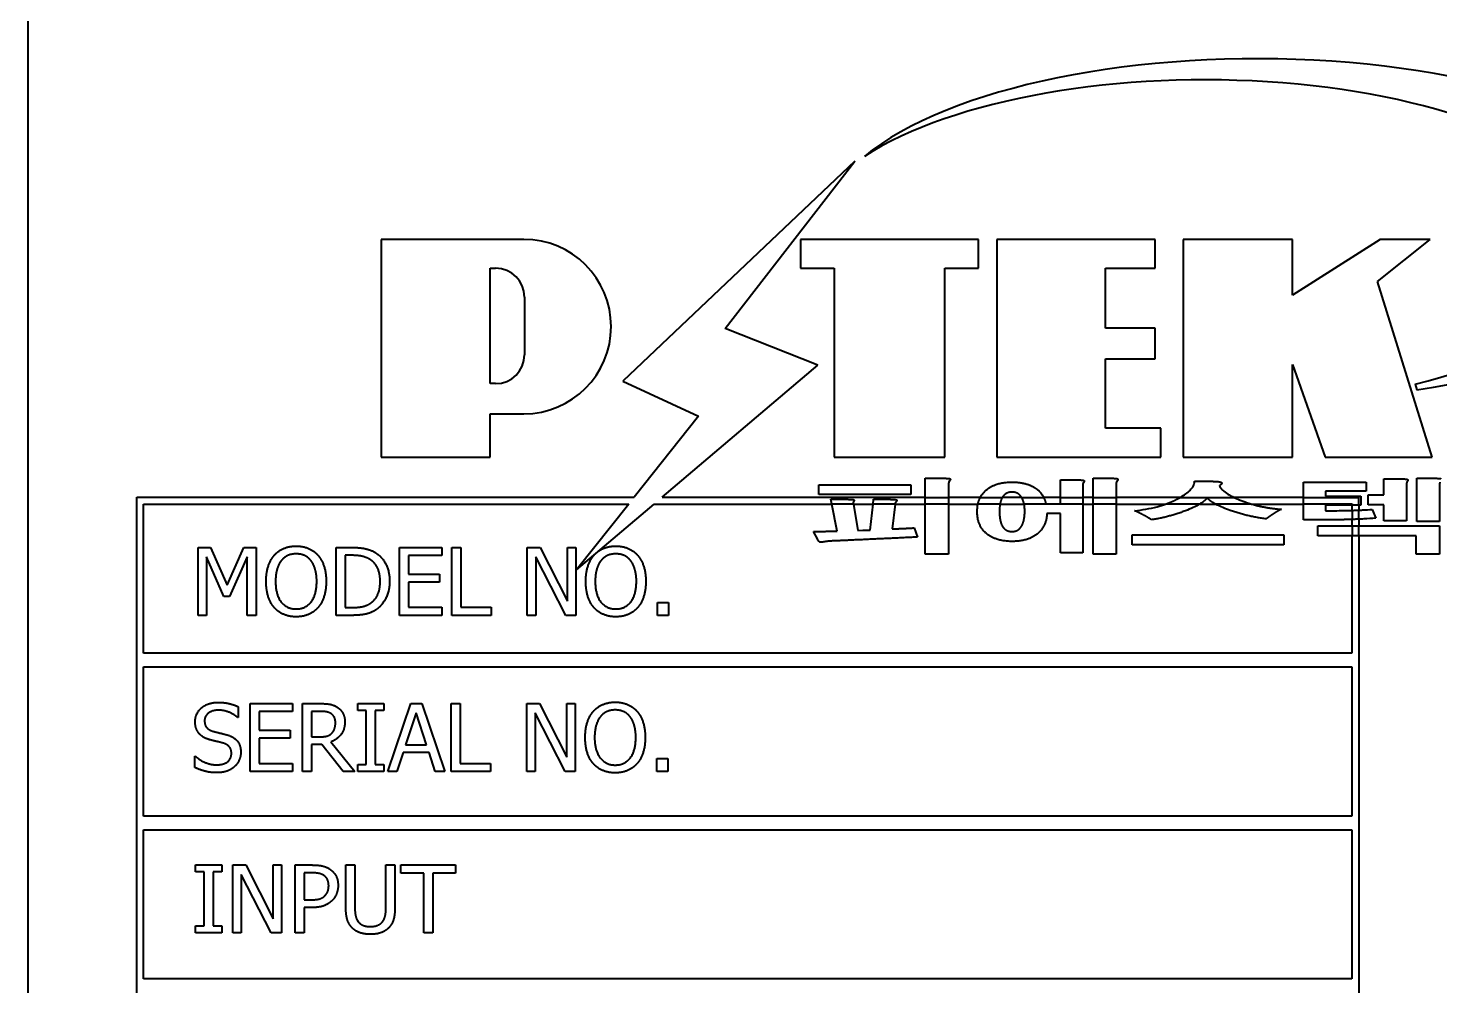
# Model space of a CAD drawing. Header units: millimetres. Extents: x 0 to 297, y 0 to 210.
# Drawn here: x 52.8 to 104.8, y 104 to 139.3 of the extents above; entities that cross this region are included whole.
import ezdxf

# ---------------------------------------------------------------- set-up
doc = ezdxf.new("R2010")
doc.units = ezdxf.units.MM
doc.header["$LTSCALE"] = 0.5
doc.linetypes.add('DASHED', pattern=[0.2067, 0.1654, -0.0413])
doc.layers.add('가려진 것(ISO)', color=2, linetype='DASHED', lineweight=18)
doc.layers.add('가시적인 것(ISO)', color=3, linetype='Continuous', lineweight=40)

msp = doc.modelspace()

# ---------------------------------------------------------------- linework, layer by layer
at = {"layer": '가려진 것(ISO)', "ltscale": 0.782842}
msp.add_open_spline([(73.6755, 119.8793), (73.7472, 119.9546), (73.8318, 120.012)], degree=2, dxfattribs=at)
at = {"layer": '가시적인 것(ISO)'}
for p, q in [((52.8147, 52.9042), (52.8147, 151.072)), ((83.2512, 134.3684), (74.7142, 126.267)), ((78.4818, 128.2096), (83.2512, 134.3684)), ((65.8147, 131.4881), (65.8147, 123.4659)), ((71.067, 131.4881), (65.8147, 131.4881)), ((81.2537, 131.4881), (81.2537, 130.4249)), ((87.8067, 131.4881), (81.2537, 131.4881)), ((87.8067, 130.4249), (87.8067, 131.4881)), ((88.4833, 131.4881), (88.4833, 123.4659)), ((94.3115, 131.4881), (88.4833, 131.4881)), ((94.3115, 130.4249), (94.3115, 131.4881)), ((95.3422, 131.4881), (95.3422, 123.4659)), ((99.3764, 131.4881), (95.3422, 131.4881)), ((99.3764, 129.4299), (99.3764, 131.4881)), ((102.6012, 131.4881), (99.3764, 129.4299)), ((102.5102, 129.9338), (104.4466, 131.4881)), ((104.4466, 131.4881), (102.6012, 131.4881)), ((69.8258, 126.1722), (69.8258, 130.4249)), ((69.8258, 130.4249), (70.0287, 130.4249)), ((81.2537, 130.4249), (82.4908, 130.4249)), ((82.4908, 130.4249), (82.4908, 123.4659)), ((86.5696, 130.4249), (87.8067, 130.4249)), ((86.5696, 123.4659), (86.5696, 130.4249)), ((92.4935, 130.4249), (94.3115, 130.4249)), ((92.4935, 128.219), (92.4935, 130.4249)), ((104.5243, 123.4659), (102.5102, 129.9338)), ((71.0919, 129.3618), (71.0919, 127.2354)), ((81.893, 126.8545), (78.4818, 128.2096)), ((94.3115, 128.219), (92.4935, 128.219)), ((94.3115, 127.0899), (94.3115, 128.219)), ((76.1599, 121.9881), (81.893, 126.8545)), ((92.4935, 127.0899), (94.3115, 127.0899)), ((92.4935, 124.5291), (92.4935, 127.0899)), ((99.3764, 126.8749), (100.5824, 123.4659)), ((99.3764, 123.4659), (99.3764, 126.8749)), ((70.0287, 126.1722), (69.8258, 126.1722)), ((74.7142, 126.267), (77.4952, 124.9779)), ((103.8877, 126.1558), (103.9544, 125.942)), ((69.8258, 123.4659), (69.8258, 125.0607)), ((69.8258, 125.0607), (71.067, 125.0607)), ((77.4952, 124.9779), (75.1271, 121.9881)), ((94.5241, 124.5291), (92.4935, 124.5291)), ((94.5241, 123.4659), (94.5241, 124.5291)), ((65.8147, 123.4659), (69.8258, 123.4659)), ((82.4908, 123.4659), (86.5696, 123.4659)), ((88.4833, 123.4659), (94.5241, 123.4659)), ((95.3422, 123.4659), (99.3764, 123.4659)), ((100.5824, 123.4659), (104.5243, 123.4659)), ((85.8488, 121.9881), (85.8488, 122.6876)), ((85.8488, 122.6876), (86.3665, 122.6876)), ((92.0374, 121.9881), (92.0374, 122.6876)), ((92.0374, 122.6876), (92.5667, 122.6876)), ((103.9492, 121.0881), (103.9492, 122.6876)), ((103.9492, 122.6876), (104.4785, 122.6876)), ((81.9344, 122.4491), (85.3137, 122.4491)), ((81.9344, 122.0943), (81.9344, 122.4491)), ((85.3137, 122.4491), (85.3137, 122.0943)), ((86.7096, 122.4927), (86.7096, 121.9881)), ((90.8276, 121.9881), (90.8276, 122.6294)), ((90.8276, 122.6294), (91.3045, 122.6294)), ((91.6535, 122.4549), (91.6535, 121.9881)), ((92.8807, 122.484), (92.8807, 121.9881)), ((95.7656, 122.5741), (96.3822, 122.5741)), ((99.7789, 122.5451), (102.0822, 122.5451)), ((99.7789, 121.9881), (99.7789, 122.5451)), ((100.5932, 122.2077), (100.5932, 122.0274)), ((102.0822, 122.2077), (100.5932, 122.2077)), ((102.0822, 122.5451), (102.0822, 122.2077)), ((102.7394, 122.6672), (103.2222, 122.6672)), ((102.7394, 122.0768), (102.7394, 122.6672)), ((103.5712, 122.4694), (103.5712, 121.1142)), ((104.7926, 122.484), (104.7926, 121.0881)), ((56.8147, 121.9881), (75.1271, 121.9881)), ((56.8147, 73.9881), (56.8147, 121.9881)), ((57.0647, 116.2381), (57.0647, 121.7381)), ((57.0647, 121.7381), (74.9291, 121.7381)), ((74.9291, 121.7381), (73.0081, 119.3128)), ((73.0081, 119.3128), (75.8654, 121.7381)), ((75.8654, 121.7381), (82.4059, 121.7381)), ((76.1599, 121.9881), (85.8488, 121.9881)), ((85.3137, 122.0943), (81.9344, 122.0943)), ((82.4059, 121.7381), (82.3706, 121.9111)), ((82.3706, 121.9111), (82.9174, 121.9111)), ((82.4039, 121.7481), (83.1968, 121.7481)), ((82.6091, 120.742), (82.4059, 121.7381)), ((83.1991, 121.7381), (83.9282, 121.7381)), ((83.2024, 121.7279), (83.3652, 120.7594)), ((83.8247, 120.7798), (83.9282, 121.7381)), ((83.9282, 121.7381), (83.9469, 121.9111)), ((83.9293, 121.7481), (84.7427, 121.7481)), ((83.9469, 121.9111), (84.4529, 121.9111)), ((84.7415, 121.7381), (84.6332, 120.8176)), ((84.7437, 121.7569), (84.7415, 121.7381)), ((84.7415, 121.7381), (85.8488, 121.7381)), ((85.8488, 121.7381), (85.8488, 121.9881)), ((85.8488, 121.9781), (86.7096, 121.9781)), ((85.8488, 121.7481), (86.7096, 121.7481)), ((85.8488, 119.8957), (85.8488, 121.7381)), ((86.7096, 121.9881), (86.7096, 121.7381)), ((86.7096, 121.9881), (87.8829, 121.9881)), ((86.7096, 121.7381), (86.7096, 119.8957)), ((86.7096, 121.7381), (87.7914, 121.7381)), ((87.7937, 121.7481), (88.6067, 121.7481)), ((87.8777, 121.9781), (88.6866, 121.9781)), ((88.6048, 121.7381), (89.4886, 121.7381)), ((88.6925, 121.9881), (89.3921, 121.9881)), ((89.3985, 121.9781), (90.2103, 121.9781)), ((89.4865, 121.7481), (90.2912, 121.7481)), ((90.2053, 121.9881), (90.8276, 121.9881)), ((90.2925, 121.7424), (90.8276, 121.7424)), ((90.8276, 121.7424), (90.8276, 121.9881)), ((90.8276, 121.9781), (91.6535, 121.9781)), ((90.8276, 121.7481), (91.6535, 121.7481)), ((91.6535, 121.9881), (91.6535, 121.7381)), ((91.6535, 121.9881), (92.0374, 121.9881)), ((91.6535, 121.7381), (91.6535, 119.9422)), ((91.6535, 121.7381), (92.0374, 121.7381)), ((92.0374, 121.7381), (92.0374, 121.9881)), ((92.0374, 121.9781), (92.8807, 121.9781)), ((92.0374, 121.7481), (92.8807, 121.7481)), ((92.0374, 119.8957), (92.0374, 121.7381)), ((92.8807, 121.9881), (92.8807, 121.7381)), ((92.8807, 121.9881), (95.2533, 121.9881)), ((92.8807, 121.7381), (92.8807, 119.8957)), ((92.8807, 121.7381), (94.7026, 121.7381)), ((94.7301, 121.7481), (95.9806, 121.7481)), ((95.2355, 121.9781), (97.2271, 121.9781)), ((95.9643, 121.7381), (96.5345, 121.7381)), ((96.5165, 121.7481), (97.8302, 121.7481)), ((97.2068, 121.9881), (99.7789, 121.9881)), ((97.8639, 121.7381), (99.7789, 121.7381)), ((99.7789, 121.7381), (99.7789, 121.9881)), ((99.7789, 121.9781), (101.8047, 121.9781)), ((99.7789, 121.7481), (101.5747, 121.7481)), ((99.7789, 121.152), (99.7789, 121.7381)), ((100.5932, 122.0274), (101.896, 122.0274)), ((100.5932, 121.6901), (100.5932, 121.4923)), ((101.5647, 121.6901), (100.5932, 121.6901)), ((101.8147, 121.6901), (101.5647, 121.6901)), ((101.5647, 121.6901), (101.5647, 121.5029)), ((101.5747, 121.7481), (101.5747, 121.6901)), ((101.8047, 121.9781), (101.8047, 121.6901)), ((101.896, 121.6901), (101.8147, 121.6901)), ((101.8147, 121.6901), (101.8147, 121.5123)), ((101.896, 122.0274), (101.896, 121.6901)), ((102.1636, 122.0768), (102.7394, 122.0768)), ((102.1636, 121.7133), (102.1636, 122.0768)), ((102.7394, 121.7133), (102.1636, 121.7133)), ((102.7394, 121.1142), (102.7394, 121.7133)), ((90.8276, 121.3847), (90.3332, 121.3847)), ((90.8276, 119.9422), (90.8276, 121.3847)), ((100.5176, 121.152), (99.7789, 121.152)), ((100.5932, 121.4923), (100.9189, 121.4923)), ((101.5647, 121.1692), (101.5647, 120.9281)), ((101.5747, 121.5033), (101.5747, 121.1695)), ((101.8047, 121.5118), (101.8047, 121.1775)), ((101.8147, 121.1779), (101.8147, 120.9281)), ((102.3148, 121.5388), (102.4428, 121.216)), ((81.8879, 120.425), (81.7308, 120.7245)), ((83.3652, 120.7594), (83.5514, 120.7711)), ((83.5514, 120.7711), (83.8247, 120.7798)), ((84.6332, 120.8176), (84.8658, 120.8292)), ((85.4475, 120.8583), (85.5638, 120.521)), ((100.3082, 120.9281), (101.5647, 120.9281)), ((100.3082, 120.5646), (100.3082, 120.9281)), ((101.5647, 120.9281), (101.8147, 120.9281)), ((101.5747, 120.9281), (101.5747, 120.5646)), ((101.8047, 120.9281), (101.8047, 120.5646)), ((101.8147, 120.9281), (104.7926, 120.9281)), ((103.5712, 121.1142), (102.7394, 121.1142)), ((104.7926, 121.0881), (103.9492, 121.0881)), ((104.7926, 120.9281), (104.7926, 119.8957)), ((59.0679, 117.6355), (59.0679, 120.1355)), ((59.0679, 120.1355), (59.5217, 120.1355)), ((59.5217, 120.1355), (60.1457, 118.7436)), ((60.1457, 118.7436), (60.7494, 120.1355)), ((60.7494, 120.1355), (61.2113, 120.1355)), ((61.2113, 120.1355), (61.2113, 117.6355)), ((64.151, 117.6355), (64.151, 120.1355)), ((64.151, 120.1355), (64.7203, 120.1355)), ((66.4828, 117.6355), (66.4828, 120.1355)), ((66.4828, 120.1355), (68.0468, 120.1355)), ((68.0468, 120.1355), (68.0468, 119.8397)), ((68.4115, 117.6355), (68.4115, 120.1355)), ((68.4115, 120.1355), (68.7438, 120.1355)), ((68.7438, 120.1355), (68.7438, 117.9312)), ((71.1951, 117.6355), (71.1951, 120.1355)), ((71.1951, 120.1355), (71.6672, 120.1355)), ((71.6672, 120.1355), (72.6741, 118.1561)), ((72.6741, 118.1561), (72.6741, 120.1355)), ((72.6741, 120.1355), (72.984, 120.1355)), ((72.984, 120.1355), (72.984, 117.6355)), ((93.474, 120.2331), (93.474, 120.5966)), ((93.474, 120.5966), (99.0577, 120.5966)), ((99.0577, 120.2331), (93.474, 120.2331)), ((99.0577, 120.5966), (99.0577, 120.2331)), ((101.5647, 120.5646), (100.3082, 120.5646)), ((101.8147, 120.5646), (101.5647, 120.5646)), ((101.5647, 120.5646), (101.5647, 116.2381)), ((103.9318, 120.5646), (101.8147, 120.5646)), ((101.8147, 120.5646), (101.8147, 73.9881)), ((103.9318, 119.8957), (103.9318, 120.5646)), ((60.0241, 118.3243), (59.3779, 119.789)), ((59.3779, 119.789), (59.3779, 117.6355)), ((60.8791, 119.789), (60.2267, 118.3243)), ((60.8791, 117.6355), (60.8791, 119.789)), ((64.4832, 119.8478), (64.4832, 117.9231)), ((64.7365, 119.8478), (64.4832, 119.8478)), ((68.0468, 119.8397), (66.8151, 119.8397)), ((66.8151, 119.8397), (66.8151, 119.1549)), ((72.6113, 117.6355), (71.5051, 119.791)), ((71.5051, 119.791), (71.5051, 117.6355)), ((86.7096, 119.8957), (85.8488, 119.8957)), ((91.6535, 119.9422), (90.8276, 119.9422)), ((92.8807, 119.8957), (92.0374, 119.8957)), ((104.7926, 119.8957), (103.9318, 119.8957)), ((66.8151, 119.1549), (67.9638, 119.1549)), ((67.9638, 119.1549), (67.9638, 118.8591)), ((66.8151, 118.8591), (66.8151, 117.9312)), ((67.9638, 118.8591), (66.8151, 118.8591)), ((60.2267, 118.3243), (60.0241, 118.3243)), ((75.9885, 117.6355), (75.9885, 118.1136)), ((75.9885, 118.1136), (76.3896, 118.1136)), ((76.3896, 118.1136), (76.3896, 117.6355)), ((59.3779, 117.6355), (59.0679, 117.6355)), ((61.2113, 117.6355), (60.8791, 117.6355)), ((64.7263, 117.6355), (64.151, 117.6355)), ((64.4832, 117.9231), (64.7365, 117.9231)), ((68.0468, 117.6355), (66.4828, 117.6355)), ((66.8151, 117.9312), (68.0468, 117.9312)), ((68.0468, 117.9312), (68.0468, 117.6355)), ((69.86, 117.6355), (68.4115, 117.6355)), ((68.7438, 117.9312), (69.86, 117.9312)), ((69.86, 117.9312), (69.86, 117.6355)), ((71.5051, 117.6355), (71.1951, 117.6355)), ((72.984, 117.6355), (72.6113, 117.6355)), ((76.3896, 117.6355), (75.9885, 117.6355)), ((101.5647, 116.2381), (57.0647, 116.2381)), ((57.0647, 110.2381), (57.0647, 115.7381)), ((57.0647, 115.7381), (101.5647, 115.7381)), ((101.5647, 115.7381), (101.5647, 110.2381)), ((60.9824, 111.8855), (60.9824, 114.3855)), ((60.9824, 114.3855), (62.5464, 114.3855)), ((62.5464, 114.3855), (62.5464, 114.0897)), ((62.9111, 114.3855), (63.5553, 114.3855)), ((62.9111, 111.8855), (62.9111, 114.3855)), ((64.9472, 114.1302), (64.9472, 114.3855)), ((64.9472, 114.3855), (65.9156, 114.3855)), ((65.9156, 114.3855), (65.9156, 114.1302)), ((66.0574, 111.8855), (66.9002, 114.3855)), ((66.9002, 114.3855), (67.3094, 114.3855)), ((67.3094, 114.3855), (68.1522, 111.8855)), ((68.3892, 111.8855), (68.3892, 114.3855)), ((68.3892, 114.3855), (68.7215, 114.3855)), ((68.7215, 114.3855), (68.7215, 112.1812)), ((71.1728, 111.8855), (71.1728, 114.3855)), ((71.1728, 114.3855), (71.6449, 114.3855)), ((71.6449, 114.3855), (72.6518, 112.4061)), ((72.6518, 112.4061), (72.6518, 114.3855)), ((72.6518, 114.3855), (72.9617, 114.3855)), ((72.9617, 114.3855), (72.9617, 111.8855)), ((60.5468, 113.8709), (60.5225, 113.8709)), ((60.5468, 114.2679), (60.5468, 113.8709)), ((62.5464, 114.0897), (61.3147, 114.0897)), ((61.3147, 114.0897), (61.3147, 113.4049)), ((63.5736, 114.0978), (63.2434, 114.0978)), ((63.2434, 114.0978), (63.2434, 113.1577)), ((65.2652, 114.1302), (64.9472, 114.1302)), ((65.2652, 112.1407), (65.2652, 114.1302)), ((65.9156, 114.1302), (65.5975, 114.1302)), ((65.5975, 114.1302), (65.5975, 112.1407)), ((67.0967, 114.0451), (66.7117, 112.868)), ((67.4836, 112.868), (67.0967, 114.0451)), ((72.589, 111.8855), (71.4828, 114.041)), ((71.4828, 114.041), (71.4828, 111.8855)), ((61.3147, 113.4049), (62.4634, 113.4049)), ((62.4634, 113.4049), (62.4634, 113.1091)), ((61.3147, 113.1091), (61.3147, 112.1812)), ((62.4634, 113.1091), (61.3147, 113.1091)), ((63.2434, 113.1577), (63.5351, 113.1577)), ((63.6242, 112.8802), (63.2434, 112.8802)), ((63.2434, 112.8802), (63.2434, 111.8855)), ((64.4143, 111.8855), (63.6242, 112.8802)), ((63.9565, 112.9734), (64.8459, 111.8855)), ((66.7117, 112.868), (67.4836, 112.868)), ((58.9443, 112.0354), (58.9443, 112.4527)), ((58.9443, 112.4527), (58.9686, 112.4527)), ((66.6206, 112.5844), (66.3937, 111.8855)), ((67.5748, 112.5844), (66.6206, 112.5844)), ((67.8017, 111.8855), (67.5748, 112.5844)), ((75.9662, 111.8855), (75.9662, 112.3636)), ((75.9662, 112.3636), (76.3673, 112.3636)), ((76.3673, 112.3636), (76.3673, 111.8855)), ((62.5464, 111.8855), (60.9824, 111.8855)), ((61.3147, 112.1812), (62.5464, 112.1812)), ((62.5464, 112.1812), (62.5464, 111.8855)), ((63.2434, 111.8855), (62.9111, 111.8855)), ((64.8459, 111.8855), (64.4143, 111.8855)), ((64.9472, 111.8855), (64.9472, 112.1407)), ((64.9472, 112.1407), (65.2652, 112.1407)), ((65.9156, 111.8855), (64.9472, 111.8855)), ((65.5975, 112.1407), (65.9156, 112.1407)), ((65.9156, 112.1407), (65.9156, 111.8855)), ((66.3937, 111.8855), (66.0574, 111.8855)), ((68.1522, 111.8855), (67.8017, 111.8855)), ((69.8378, 111.8855), (68.3892, 111.8855)), ((68.7215, 112.1812), (69.8378, 112.1812)), ((69.8378, 112.1812), (69.8378, 111.8855)), ((71.4828, 111.8855), (71.1728, 111.8855)), ((72.9617, 111.8855), (72.589, 111.8855)), ((76.3673, 111.8855), (75.9662, 111.8855)), ((101.5647, 110.2381), (57.0647, 110.2381)), ((57.0647, 104.2381), (57.0647, 109.7381)), ((57.0647, 109.7381), (101.5647, 109.7381)), ((101.5647, 109.7381), (101.5647, 104.2381)), ((58.9707, 108.1829), (58.9707, 108.4381)), ((58.9707, 108.4381), (59.9391, 108.4381)), ((59.2887, 108.1829), (58.9707, 108.1829)), ((59.2887, 106.1934), (59.2887, 108.1829)), ((59.9391, 108.1829), (59.621, 108.1829)), ((59.621, 108.1829), (59.621, 106.1934)), ((59.9391, 108.4381), (59.9391, 108.1829)), ((60.3503, 105.9381), (60.3503, 108.4381)), ((60.3503, 108.4381), (60.8224, 108.4381)), ((60.8224, 108.4381), (61.8292, 106.4588)), ((61.8292, 106.4588), (61.8292, 108.4381)), ((61.8292, 108.4381), (62.1392, 108.4381)), ((62.1392, 108.4381), (62.1392, 105.9381)), ((62.6457, 105.9381), (62.6457, 108.4381)), ((62.6457, 108.4381), (63.2737, 108.4381)), ((63.2535, 108.1504), (62.978, 108.1504)), ((62.978, 108.1504), (62.978, 107.1537)), ((64.5116, 106.8782), (64.5116, 108.4381)), ((64.5116, 108.4381), (64.8438, 108.4381)), ((64.8438, 108.4381), (64.8438, 106.8782)), ((65.9885, 106.8701), (65.9885, 108.4381)), ((65.9885, 108.4381), (66.3207, 108.4381)), ((66.3207, 108.4381), (66.3207, 106.8782)), ((66.5416, 108.1423), (66.5416, 108.4381)), ((66.5416, 108.4381), (68.5513, 108.4381)), ((67.3803, 108.1423), (66.5416, 108.1423)), ((67.3803, 105.9381), (67.3803, 108.1423)), ((67.7126, 108.1423), (67.7126, 105.9381)), ((68.5513, 108.1423), (67.7126, 108.1423)), ((68.5513, 108.4381), (68.5513, 108.1423)), ((61.7664, 105.9381), (60.6603, 108.0937)), ((60.6603, 108.0937), (60.6603, 105.9381)), ((62.978, 107.1537), (63.2049, 107.1537)), ((63.2596, 106.8701), (62.978, 106.8701)), ((62.978, 106.8701), (62.978, 105.9381)), ((58.9707, 105.9381), (58.9707, 106.1934)), ((58.9707, 106.1934), (59.2887, 106.1934)), ((59.621, 106.1934), (59.9391, 106.1934)), ((59.9391, 106.1934), (59.9391, 105.9381)), ((59.9391, 105.9381), (58.9707, 105.9381)), ((60.6603, 105.9381), (60.3503, 105.9381)), ((62.1392, 105.9381), (61.7664, 105.9381)), ((62.978, 105.9381), (62.6457, 105.9381)), ((67.7126, 105.9381), (67.3803, 105.9381)), ((101.5647, 104.2381), (57.0647, 104.2381))]:
    msp.add_line(p, q, dxfattribs=at)
for centre, radius, start, end in [((71.067, 128.2744), 3.2137, 270, 90), ((70.0287, 129.3618), 1.0632, 0, 90), ((70.0287, 127.2354), 1.0632, 270, 0)]:
    msp.add_arc(centre, radius, start, end, dxfattribs=at)
for centre, major_axis, ratio, start_param, end_param in [((98.0755, 131.8224), (-16.032, 0), 0.3942601, 1.9462528, 5.8376072), ((96.1693, 131.3203), (14.8527, 0), 0.4069905, 5.2588489, 8.8617991)]:
    msp.add_ellipse(centre, major_axis=major_axis, ratio=ratio, start_param=start_param, end_param=end_param, dxfattribs=at)
for points, degree in [([(86.3665, 122.6876), (86.6864, 122.6876), (86.7503, 122.673)], 2), ([(92.5667, 122.6876), (92.8633, 122.6876), (92.9273, 122.6701)], 2), ([(104.4785, 122.6876), (104.7751, 122.6876), (104.8391, 122.6701)], 2), ([(86.7271, 122.5625), (86.7096, 122.5276), (86.7096, 122.4927)], 2), ([(86.7562, 122.6119), (86.7329, 122.58), (86.7271, 122.5625)], 2), ([(86.7503, 122.673), (86.7969, 122.6614), (86.7562, 122.6119)], 2), ([(88.0823, 122.2426), (88.4254, 122.5451), (89.0536, 122.5451)], 2), ([(89.0478, 122.1786), (88.8209, 122.1786), (88.6988, 121.9983)], 2), ([(89.3851, 121.9983), (89.2688, 122.1786), (89.0478, 122.1786)], 2), ([(89.0536, 122.5451), (89.5771, 122.5451), (89.9028, 122.3269)], 2), ([(91.3045, 122.6294), (91.6128, 122.6294), (91.6826, 122.609)], 2), ([(91.6651, 122.5043), (91.6535, 122.4782), (91.6535, 122.4549)], 2), ([(91.6884, 122.5421), (91.6709, 122.516), (91.6651, 122.5043)], 2), ([(91.6826, 122.609), (91.7291, 122.5945), (91.6884, 122.5421)], 2), ([(92.8924, 122.548), (92.8807, 122.516), (92.8807, 122.484)], 2), ([(92.9273, 122.6003), (92.904, 122.5683), (92.8924, 122.548)], 2), ([(92.9273, 122.6701), (92.968, 122.6556), (92.9273, 122.6003)], 2), ([(96.3822, 122.5741), (96.673, 122.5741), (96.7428, 122.5392)], 2), ([(96.7428, 122.5392), (96.8126, 122.5043), (96.6904, 122.4142)], 2), ([(96.6904, 122.4142), (96.6904, 122.3357), (96.8475, 122.2106)], 2), ([(103.2222, 122.6672), (103.5304, 122.6672), (103.5944, 122.6468)], 2), ([(103.5828, 122.5305), (103.5712, 122.4985), (103.5712, 122.4694)], 2), ([(103.606, 122.577), (103.5886, 122.5451), (103.5828, 122.5305)], 2), ([(103.5944, 122.6468), (103.6468, 122.6323), (103.606, 122.577)], 2), ([(104.8042, 122.548), (104.7926, 122.516), (104.7926, 122.484)], 2), ([(82.9174, 121.9111), (83.1558, 121.9111), (83.2082, 121.8965)], 2), ([(83.1966, 121.7918), (83.1917, 121.765), (83.1991, 121.7381)], 2), ([(83.2198, 121.8413), (83.2024, 121.8093), (83.1966, 121.7918)], 2), ([(83.1991, 121.7381), (83.2, 121.7347), (83.2011, 121.7313), (83.2024, 121.7279)], 3), ([(83.2082, 121.8965), (83.2431, 121.8849), (83.2198, 121.8413)], 2), ([(84.4529, 121.9111), (84.7321, 121.9111), (84.7902, 121.8907)], 2), ([(84.7553, 121.7977), (84.7437, 121.7773), (84.7437, 121.7569)], 2), ([(84.7844, 121.8326), (84.767, 121.8093), (84.7553, 121.7977)], 2), ([(84.7902, 121.8907), (84.8309, 121.8791), (84.7844, 121.8326)], 2), ([(87.7624, 121.4603), (87.7624, 121.5541), (87.7711, 121.6474), (87.7914, 121.7381)], 3), ([(87.7914, 121.7381), (87.8215, 121.8729), (87.8829, 121.9881)], 2), ([(88.6048, 121.7381), (88.5882, 121.647), (88.5825, 121.5511), (88.5825, 121.4603)], 3), ([(88.6925, 121.9881), (88.632, 121.8877), (88.6048, 121.7381)], 2), ([(88.6988, 121.9983), (88.6967, 121.9949), (88.6946, 121.9916), (88.6925, 121.9881)], 3), ([(89.3921, 121.9881), (89.3898, 121.9916), (89.3875, 121.995), (89.3851, 121.9983)], 3), ([(89.4886, 121.7381), (89.4586, 121.8877), (89.3921, 121.9881)], 2), ([(89.5131, 121.4603), (89.5131, 121.5518), (89.5067, 121.6475), (89.4886, 121.7381)], 3), ([(90.2053, 121.9881), (90.2634, 121.8755), (90.2925, 121.7424)], 2), ([(94.7026, 121.7381), (94.9149, 121.8143), (95.1084, 121.9111)], 2), ([(95.1084, 121.9111), (95.1854, 121.9496), (95.2533, 121.9881)], 2), ([(95.9643, 121.7381), (95.8151, 121.6477), (95.6276, 121.5633), (95.4283, 121.4865)], 3), ([(96.2309, 121.9605), (96.1505, 121.851), (95.9643, 121.7381)], 2), ([(96.5345, 121.7381), (96.3323, 121.8493), (96.2309, 121.9605)], 2), ([(97.2068, 121.9881), (97.2523, 121.9655), (97.3012, 121.9431)], 2), ([(97.3012, 121.9431), (97.562, 121.8266), (97.8639, 121.7381)], 2), ([(97.8639, 121.7381), (97.9146, 121.7233), (97.9655, 121.7092), (98.0166, 121.6959)], 3), ([(98.0166, 121.6959), (98.4702, 121.5825), (98.9646, 121.5417)], 2), ([(88.0823, 120.6664), (87.7624, 120.9543), (87.7624, 121.4603)], 2), ([(88.5825, 121.4603), (88.5825, 121.0939), (88.6988, 120.9078)], 2), ([(89.3851, 120.9078), (89.5131, 121.0968), (89.5131, 121.4603)], 2), ([(90.3332, 121.3847), (90.3041, 120.9107), (89.9842, 120.6431)], 2), ([(93.8928, 121.3265), (93.7299, 121.4167), (93.5613, 121.4894)], 2), ([(94.1836, 121.155), (94.0556, 121.2393), (93.8928, 121.3265)], 2), ([(95.4283, 121.4865), (94.8176, 121.2538), (94.1836, 121.155)], 2), ([(98.4063, 121.1899), (97.7257, 121.2742), (97.0801, 121.501)], 2), ([(98.6796, 121.3789), (98.54, 121.2887), (98.4063, 121.1899)], 2), ([(98.9646, 121.5417), (98.8367, 121.4807), (98.6796, 121.3789)], 2), ([(101.4715, 121.1666), (101.0352, 121.152), (100.5176, 121.152)], 2), ([(101.5647, 121.1692), (101.5335, 121.1682), (101.5024, 121.1674), (101.4715, 121.1666)], 3), ([(101.5647, 121.5029), (101.5792, 121.5034), (101.5936, 121.5039)], 2), ([(101.8147, 121.1779), (101.694, 121.173), (101.5647, 121.1692)], 2), ([(101.5936, 121.5039), (101.7036, 121.5075), (101.8147, 121.5123)], 2), ([(81.7308, 120.7245), (81.9112, 120.7245), (82.1613, 120.7304)], 2), ([(82.1613, 120.7304), (82.3299, 120.7362), (82.6091, 120.742)], 2), ([(84.8658, 120.8292), (85.081, 120.838), (85.1799, 120.8438)], 2), ([(85.1799, 120.8438), (85.3486, 120.8525), (85.4475, 120.8583)], 2), ([(89.0536, 120.361), (88.4254, 120.361), (88.0823, 120.6664)], 2), ([(88.6988, 120.9078), (88.8209, 120.7245), (89.0478, 120.7245)], 2), ([(89.0478, 120.7245), (89.2688, 120.7245), (89.3851, 120.9078)], 2), ([(89.9842, 120.6431), (89.6469, 120.361), (89.0536, 120.361)], 2), ([(61.8758, 119.8498), (62.0217, 120.0159), (62.4289, 120.1881), (62.6801, 120.1881)], 2), ([(62.6801, 120.1881), (62.9354, 120.1881), (63.3446, 120.0098), (63.4865, 119.8498)], 2), ([(64.7203, 120.1355), (65.0728, 120.1355), (65.4739, 120.0301), (65.6157, 119.9369)], 2), ([(74.4528, 120.1881), (74.7081, 120.1881), (75.1173, 120.0098), (75.2592, 119.8498)], 2), ([(81.9693, 120.3349), (81.9344, 120.3465), (81.8879, 120.425)], 2), ([(82.1089, 120.3407), (82.0042, 120.3232), (81.9693, 120.3349)], 2), ([(82.2659, 120.3639), (82.202, 120.3552), (82.1089, 120.3407)], 2), ([(82.5102, 120.3785), (82.3823, 120.3756), (82.2659, 120.3639)], 2), ([(83.9236, 120.4425), (83.1093, 120.4046), (82.5102, 120.3785)], 2), ([(85.5638, 120.521), (84.703, 120.4774), (83.9236, 120.4425)], 2), ([(61.576, 118.8855), (61.576, 119.1995), (61.732, 119.6776), (61.8758, 119.8498)], 2), ([(62.1271, 119.6411), (62.0278, 119.5135), (61.9224, 119.1286), (61.9224, 118.8855)], 2), ([(62.6822, 119.9004), (62.5019, 119.9004), (62.2304, 119.7748), (62.1271, 119.6411)], 2), ([(63.2352, 119.6411), (63.136, 119.7708), (62.8564, 119.9004), (62.6822, 119.9004)], 2), ([(63.4399, 118.8855), (63.4399, 119.1326), (63.3325, 119.5155), (63.2352, 119.6411)], 2), ([(63.4865, 119.8498), (63.6283, 119.6837), (63.7863, 119.1974), (63.7863, 118.8855)], 2), ([(65.3969, 119.6979), (65.2632, 119.7769), (64.9613, 119.8478), (64.7365, 119.8478)], 2), ([(65.7758, 118.8875), (65.7758, 119.1752), (65.5853, 119.5824), (65.3969, 119.6979)], 2), ([(65.6157, 119.9369), (65.8568, 119.7769), (66.1222, 119.2481), (66.1222, 118.8834)], 2), ([(73.3487, 118.8855), (73.3487, 119.1995), (73.5047, 119.6776), (73.6485, 119.8498)], 2), ([(73.6485, 119.8498), (73.6618, 119.8649), (73.6755, 119.8793)], 2), ([(73.8998, 119.6411), (73.8005, 119.5135), (73.6951, 119.1286), (73.6951, 118.8855)], 2), ([(74.4549, 119.9004), (74.2745, 119.9004), (74.0031, 119.7748), (73.8998, 119.6411)], 2), ([(75.0079, 119.6411), (74.9087, 119.7708), (74.6291, 119.9004), (74.4549, 119.9004)], 2), ([(75.2126, 118.8855), (75.2126, 119.1326), (75.1052, 119.5155), (75.0079, 119.6411)], 2), ([(75.2592, 119.8498), (75.401, 119.6837), (75.559, 119.1974), (75.559, 118.8855)], 2), ([(61.8738, 117.9231), (61.73, 118.0893), (61.576, 118.5775), (61.576, 118.8855)], 2), ([(61.9224, 118.8855), (61.9224, 118.3932), (62.3357, 117.8705), (62.6822, 117.8705)], 2), ([(62.6822, 117.8705), (63.0286, 117.8705), (63.4399, 118.3932), (63.4399, 118.8855)], 2), ([(63.7863, 118.8855), (63.7863, 118.5816), (63.6323, 118.0893), (63.4865, 117.9231)], 2), ([(65.4273, 118.0893), (65.6015, 118.2068), (65.7758, 118.5957), (65.7758, 118.8875)], 2), ([(66.1222, 118.8834), (66.1222, 118.541), (65.8446, 117.99), (65.6117, 117.836)], 2), ([(73.6465, 117.9231), (73.5027, 118.0893), (73.3487, 118.5775), (73.3487, 118.8855)], 2), ([(73.6951, 118.8855), (73.6951, 118.3932), (74.1084, 117.8705), (74.4549, 117.8705)], 2), ([(74.4549, 117.8705), (74.8013, 117.8705), (75.2126, 118.3932), (75.2126, 118.8855)], 2), ([(75.559, 118.8855), (75.559, 118.5816), (75.405, 118.0893), (75.2592, 117.9231)], 2), ([(64.7365, 117.9231), (64.9573, 117.9231), (65.2916, 117.994), (65.4273, 118.0893)], 2), ([(62.6801, 117.5828), (62.4269, 117.5828), (62.0217, 117.755), (61.8738, 117.9231)], 2), ([(63.4865, 117.9231), (63.3325, 117.7489), (62.9253, 117.5828), (62.6801, 117.5828)], 2), ([(65.6117, 117.836), (65.4212, 117.7165), (65.0302, 117.6355), (64.7263, 117.6355)], 2), ([(74.4528, 117.5828), (74.1996, 117.5828), (73.7944, 117.755), (73.6465, 117.9231)], 2), ([(75.2592, 117.9231), (75.1052, 117.7489), (74.698, 117.5828), (74.4528, 117.5828)], 2), ([(58.9626, 113.7149), (58.9626, 114.0188), (59.4366, 114.43), (59.8033, 114.43)], 2), ([(59.8033, 114.43), (60.014, 114.43), (60.3868, 114.347), (60.5468, 114.2679)], 2), ([(63.5553, 114.3855), (63.7701, 114.3855), (64.0598, 114.3389), (64.1915, 114.2538)], 2), ([(73.6263, 114.0998), (73.7721, 114.2659), (74.1793, 114.4381), (74.4305, 114.4381)], 2), ([(74.4305, 114.4381), (74.6858, 114.4381), (75.0951, 114.2598), (75.2369, 114.0998)], 2), ([(59.8256, 114.1423), (59.5946, 114.1423), (59.309, 113.9256), (59.309, 113.7493)], 2), ([(60.5225, 113.8709), (60.403, 113.9803), (60.0302, 114.1423), (59.8256, 114.1423)], 2), ([(63.9707, 114.0127), (63.8998, 114.0593), (63.7113, 114.0978), (63.5736, 114.0978)], 2), ([(64.1287, 113.6804), (64.1287, 113.7898), (64.0517, 113.958), (63.9707, 114.0127)], 2), ([(64.1915, 114.2538), (64.3232, 114.1687), (64.4751, 113.9033), (64.4751, 113.7068)], 2), ([(73.3264, 113.1355), (73.3264, 113.4495), (73.4824, 113.9276), (73.6263, 114.0998)], 2), ([(73.8775, 113.8911), (73.7782, 113.7635), (73.6728, 113.3786), (73.6728, 113.1355)], 2), ([(74.4326, 114.1504), (74.2523, 114.1504), (73.9808, 114.0248), (73.8775, 113.8911)], 2), ([(74.9857, 113.8911), (74.8864, 114.0208), (74.6068, 114.1504), (74.4326, 114.1504)], 2), ([(75.1903, 113.1355), (75.1903, 113.3826), (75.0829, 113.7655), (74.9857, 113.8911)], 2), ([(75.2369, 114.0998), (75.3787, 113.9337), (75.5367, 113.4474), (75.5367, 113.1355)], 2), ([(59.1246, 113.2631), (59.0476, 113.3462), (58.9626, 113.569), (58.9626, 113.7149)], 2), ([(59.309, 113.7493), (59.309, 113.5913), (59.4771, 113.4029), (59.6352, 113.3603)], 2), ([(59.6352, 113.3603), (59.7405, 113.332), (60.0464, 113.259), (60.1477, 113.2286)], 2), ([(64.4751, 113.7068), (64.4751, 113.4333), (64.1955, 113.0625), (63.9565, 112.9734)], 2), ([(63.9869, 113.2874), (64.0598, 113.3563), (64.1287, 113.5508), (64.1287, 113.6804)], 2), ([(59.5379, 113.0423), (59.4083, 113.0767), (59.2036, 113.18), (59.1246, 113.2631)], 2), ([(59.9897, 112.9288), (59.8742, 112.9612), (59.6818, 113.0058), (59.5379, 113.0423)], 2), ([(60.2976, 112.5459), (60.2976, 112.6958), (60.1498, 112.8822), (59.9897, 112.9288)], 2), ([(60.1477, 113.2286), (60.405, 113.1496), (60.6441, 112.8316), (60.6441, 112.5986)], 2), ([(63.5351, 113.1577), (63.6789, 113.1577), (63.9079, 113.2084), (63.9869, 113.2874)], 2), ([(73.6242, 112.1731), (73.4804, 112.3393), (73.3264, 112.8275), (73.3264, 113.1355)], 2), ([(73.6728, 113.1355), (73.6728, 112.6432), (74.0861, 112.1205), (74.4326, 112.1205)], 2), ([(74.4326, 112.1205), (74.779, 112.1205), (75.1903, 112.6432), (75.1903, 113.1355)], 2), ([(75.5367, 113.1355), (75.5367, 112.8316), (75.3827, 112.3393), (75.2369, 112.1731)], 2), ([(58.9686, 112.4527), (59.1327, 112.2987), (59.5481, 112.1286), (59.7405, 112.1286)], 2), ([(59.7405, 112.1286), (60.016, 112.1286), (60.2976, 112.3575), (60.2976, 112.5459)], 2), ([(60.6441, 112.5986), (60.6441, 112.4507), (60.5245, 112.1671), (60.4172, 112.0678)], 2), ([(59.7648, 111.8409), (59.4934, 111.8409), (59.1125, 111.9543), (58.9443, 112.0354)], 2), ([(60.4172, 112.0678), (60.2976, 111.9584), (59.9938, 111.8409), (59.7648, 111.8409)], 2), ([(74.4305, 111.8328), (74.1773, 111.8328), (73.7721, 112.005), (73.6242, 112.1731)], 2), ([(75.2369, 112.1731), (75.0829, 111.9989), (74.6757, 111.8328), (74.4305, 111.8328)], 2), ([(63.6992, 108.0552), (63.6202, 108.1079), (63.4095, 108.1504), (63.2535, 108.1504)], 2), ([(63.2737, 108.4381), (63.4966, 108.4381), (63.8086, 108.3652), (63.9281, 108.2821)], 2), ([(63.9281, 108.2821), (64.0679, 108.1869), (64.2259, 107.8932), (64.2259, 107.6845)], 2), ([(63.8795, 107.6744), (63.8795, 107.804), (63.7904, 107.9944), (63.6992, 108.0552)], 2), ([(63.7377, 107.3036), (63.8126, 107.3786), (63.8795, 107.5548), (63.8795, 107.6744)], 2), ([(64.2259, 107.6845), (64.2259, 107.5224), (64.1104, 107.2307), (64.0071, 107.1294)], 2), ([(63.2049, 107.1537), (63.4075, 107.1537), (63.6566, 107.2185), (63.7377, 107.3036)], 2), ([(64.0071, 107.1294), (63.8775, 107.0017), (63.527, 106.8701), (63.2596, 106.8701)], 2), ([(64.7506, 106.1164), (64.619, 106.2461), (64.5116, 106.6107), (64.5116, 106.8782)], 2), ([(64.8438, 106.8782), (64.8438, 106.7039), (64.8884, 106.4689), (64.9512, 106.3737)], 2), ([(65.8811, 106.3737), (65.9439, 106.4689), (65.9885, 106.7019), (65.9885, 106.8701)], 2), ([(66.3207, 106.8782), (66.3207, 106.6168), (66.2154, 106.244), (66.0817, 106.1164)], 2), ([(65.4151, 105.8855), (65.1943, 105.8855), (64.8661, 106.0009), (64.7506, 106.1164)], 2), ([(64.9512, 106.3737), (65.0181, 106.2724), (65.249, 106.1691), (65.4151, 106.1691)], 2), ([(65.4151, 106.1691), (65.5711, 106.1691), (65.8143, 106.2724), (65.8811, 106.3737)], 2), ([(66.0817, 106.1164), (65.9622, 105.9989), (65.6461, 105.8855), (65.4151, 105.8855)], 2)]:
    msp.add_open_spline(points, degree=degree, dxfattribs=at)
for points, degree, knots in [([(87.8829, 121.9881), (87.9007, 122.0214), (87.9205, 122.0536), (87.983, 122.1425), (88.0299, 122.195), (88.0823, 122.2426)], 3, [0.0549631, 0.0549631, 0.0549631, 0.0549631, 0.066349496, 0.066349496, 0.087565836, 0.087565836, 0.087565836, 0.087565836]), ([(89.9028, 122.3269), (90.0023, 122.2584), (90.0873, 122.1752), (90.173, 122.0466), (90.19, 122.0177), (90.2053, 121.9881)], 3, [0, 0, 0, 0, 0.036231772, 0.036231772, 0.046348034, 0.046348034, 0.046348034, 0.046348034]), ([(95.2533, 121.9881), (95.3909, 122.0662), (95.5116, 122.1507), (95.6497, 122.2899), (95.6941, 122.3456), (95.7377, 122.4339), (95.7483, 122.4617), (95.7621, 122.518), (95.7656, 122.5459), (95.7656, 122.5741)], 3, [0.016731892, 0.016731892, 0.016731892, 0.016731892, 0.066187817, 0.066187817, 0.092834583, 0.092834583, 0.104362675, 0.104362675, 0.115313919, 0.115313919, 0.115313919, 0.115313919]), ([(96.8475, 122.2106), (96.909, 122.1608), (96.9771, 122.1156), (97.0975, 122.0446), (97.1519, 122.0155), (97.2068, 121.9881)], 3, [0, 0, 0, 0, 0.023748586, 0.023748586, 0.041955489, 0.041955489, 0.041955489, 0.041955489]), ([(93.5613, 121.4894), (93.8406, 121.5179), (94.1191, 121.566), (94.4956, 121.6686), (94.5998, 121.7013), (94.7026, 121.7381)], 3, [0, 0, 0, 0, 0.08423807, 0.08423807, 0.11703281, 0.11703281, 0.11703281, 0.11703281]), ([(97.0801, 121.501), (96.9048, 121.564), (96.7124, 121.6418), (96.5434, 121.7332), (96.5389, 121.7357), (96.5345, 121.7381)], 3, [0, 0, 0, 0, 0.055894297, 0.055894297, 0.057423717, 0.057423717, 0.057423717, 0.057423717]), ([(100.9189, 121.4923), (101.0342, 121.4923), (101.1497, 121.4932), (101.3648, 121.4969), (101.4648, 121.4995), (101.5647, 121.5029)], 3, [0, 0, 0, 0, 0.034582043, 0.034582043, 0.064533474, 0.064533474, 0.064533474, 0.064533474]), ([(101.8147, 121.5123), (101.8602, 121.5142), (101.9058, 121.5163), (102.0725, 121.5243), (102.1937, 121.5311), (102.3148, 121.5388)], 3, [0.022120456, 0.022120456, 0.022120456, 0.022120456, 0.035797849, 0.035797849, 0.072204671, 0.072204671, 0.072204671, 0.072204671]), ([(102.4428, 121.216), (102.2956, 121.2034), (102.1439, 121.1937), (101.9362, 121.1832), (101.8755, 121.1804), (101.8147, 121.1779)], 3, [0, 0, 0, 0, 0.044331338, 0.044331338, 0.062430936, 0.062430936, 0.062430936, 0.062430936]), ([(73.8318, 120.012), (73.9095, 120.0646), (74.2016, 120.1881), (74.4528, 120.1881)], 2, [0.5651367, 0.5651367, 0.5651367, 1, 2, 2, 2])]:
    msp.add_open_spline(points, degree=degree, knots=knots, dxfattribs=at)

doc.saveas('drawing.dxf')
